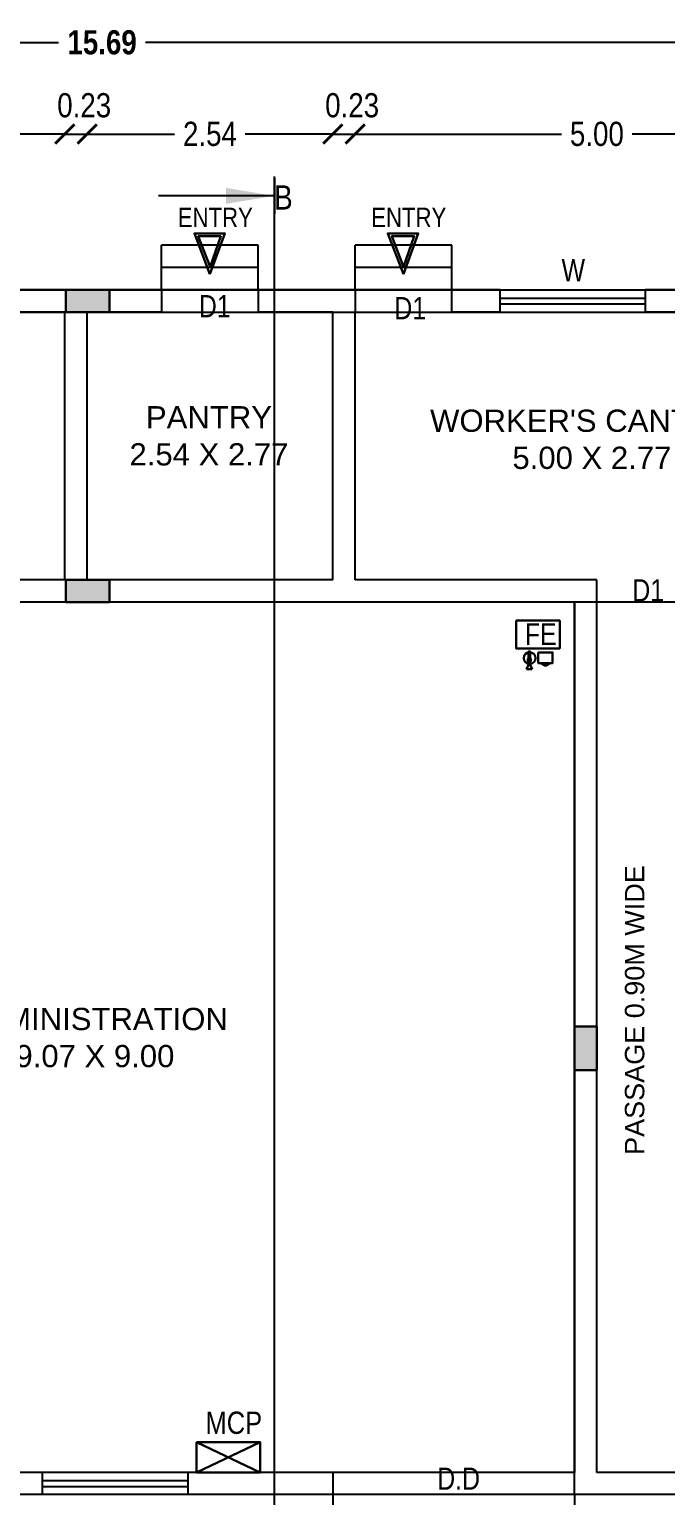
# Model space of a CAD drawing. Header units: metres. Extents: x -488 to 4759, y 38 to 2071.
# Drawn here: x 3021.27 to 3027.85, y 61.54 to 76.71 of the extents above; entities that cross this region are included whole.
import ezdxf
from ezdxf.lldxf.tags import DXFTag

# ---------------------------------------------------------------- set-up
doc = ezdxf.new("R2010")
doc.units = ezdxf.units.M
doc.header["$MEASUREMENT"] = 0
doc.linetypes.add('HIDDEN2', pattern=[0.1875, 0.125, -0.0625])
doc.layers.add('0 @ 1', color=7, linetype='Continuous')
doc.styles.add('2', font='swissc.ttf', dxfattribs={"height": 0.23})
doc.styles.add('CODE', font='swissc.ttf', dxfattribs={"height": 0.25})
doc.styles.add('sa1', font='', dxfattribs={"height": 72})
doc.styles.add('SH', font='swissc.ttf', dxfattribs={"height": 10})
doc.styles.add('SUBBU3', font='swissl.ttf', dxfattribs={"width": 0.8})
doc.styles.get('sa1').set_extended_font_data('Abadi MT Condensed Light')
tags = doc.linetypes.add('00$1$HIDDEN', pattern=[0.375, 0.25, -0.125]).pattern_tags.tags
tags[6:7] = [DXFTag(74, 4), DXFTag(75, 0), DXFTag(340, '0'), DXFTag(46, 1.0), DXFTag(50, 0.0), DXFTag(44, 0.0), DXFTag(45, 0.0)]
tags[4:5] = [DXFTag(74, 4), DXFTag(75, 0), DXFTag(340, '0'), DXFTag(46, 1.0), DXFTag(50, 0.0), DXFTag(44, 0.0), DXFTag(45, 0.0)]
doc.dimstyles.new('OUTER', dxfattribs={"dimscale": 0, "dimtxt": 0.3, "dimasz": 0.18, "dimexe": 0.18, "dimexo": 0.0625, "dimgap": 0.09, "dimtad": 0, "dimzin": 0, "dimdsep": 46, "dimtxsty": 'CODE', "dimcen": 0.09, "dimse1": 1, "dimse2": 1, "dimclrd": 8, "dimclrt": 1, "dimadec": 0, "dimazin": 0, "dimtfac": 1, "dimtofl": 0, "dimtmove": 0, "dimatfit": 3, "dimfxl": 0, "dimtolj": 1, "dimtzin": 0, "dimarcsym": 0})

# ---------------------------------------------------------------- blocks, each defined once
blk = doc.blocks.new('_ArchTick')
at = {"const_width": 0.15}
blk.add_lwpolyline([(-0.5, -0.5), (0.5, 0.5)], dxfattribs=at)
blk = doc.blocks.new('*D344')
at = {"color": 0, "lineweight": -2}
for p, q in [((3013.065, 73.784), (3013.065, 72.763)), ((3013.065, 71.014), (3013.065, 72.034))]:
    blk.add_line(p, q, dxfattribs=at)
at = {"layer": 'Defpoints', "color": 0, "lineweight": -2}
for p in [(3013.065, 73.784), (3015.325, 73.784), (3024.726, 71.014)]:
    blk.add_point(p, dxfattribs=at)
at = {"color": 0, "lineweight": -2, "xscale": 0.2, "yscale": 0.2, "zscale": 0.2}
for p, rotation in [((3013.065, 73.784), 90), ((3013.065, 71.014), 270)]:
    blk.add_blockref('_ArchTick', p, dxfattribs=dict(at, rotation=rotation))
at = {"color": 0, "lineweight": -2, "insert": (3013.065, 72.399), "char_height": 0.25, "attachment_point": 5, "rotation": 90, "style": 'CODE'}
blk.add_mtext('\\A1;2.77', dxfattribs=at)
blk = doc.blocks.new('*D340')
at = {"color": 0, "lineweight": -2}
for p, q in [((3014.411, 75.625), (3017.661, 75.625)), ((3021.641, 75.625), (3018.39, 75.625))]:
    blk.add_line(p, q, dxfattribs=at)
at = {"layer": 'Defpoints', "color": 0, "lineweight": -2}
for p in [(3021.641, 75.625), (3021.641, 73.214), (3014.411, 68.16)]:
    blk.add_point(p, dxfattribs=at)
at = {"color": 0, "lineweight": -2, "xscale": 0.2, "yscale": 0.2, "zscale": 0.2, "rotation": 180}
blk.add_blockref('_ArchTick', (3014.411, 75.625), dxfattribs=at)
at = {"color": 0, "lineweight": -2, "xscale": 0.2, "yscale": 0.2, "zscale": 0.2}
blk.add_blockref('_ArchTick', (3021.641, 75.625), dxfattribs=at)
at = {"color": 0, "lineweight": -2, "insert": (3018.026, 75.625), "char_height": 0.25, "attachment_point": 5, "style": 'CODE'}
blk.add_mtext('\\A1;7.23', dxfattribs=at)
blk = doc.blocks.new('*D339')
at = {"color": 0, "lineweight": -2}
blk.add_line((3021.641, 75.625), (3021.871, 75.625), dxfattribs=at)
at = {"layer": 'Defpoints', "color": 0, "lineweight": -2}
for p in [(3021.871, 75.625), (3021.641, 73.214), (3021.871, 73.175)]:
    blk.add_point(p, dxfattribs=at)
at = {"color": 0, "lineweight": -2, "xscale": 0.2, "yscale": 0.2, "zscale": 0.2, "rotation": 180}
blk.add_blockref('_ArchTick', (3021.641, 75.625), dxfattribs=at)
at = {"color": 0, "lineweight": -2, "xscale": 0.2, "yscale": 0.2, "zscale": 0.2}
blk.add_blockref('_ArchTick', (3021.871, 75.625), dxfattribs=at)
at = {"color": 0, "lineweight": -2, "insert": (3021.841, 75.921), "char_height": 0.25, "attachment_point": 5, "style": 'CODE'}
blk.add_mtext('\\A1;0.23', dxfattribs=at)
blk = doc.blocks.new('*D338')
at = {"color": 0, "lineweight": -2}
for p, q in [((3021.871, 75.625), (3022.776, 75.625)), ((3024.411, 75.625), (3023.505, 75.625))]:
    blk.add_line(p, q, dxfattribs=at)
at = {"layer": 'Defpoints', "color": 0, "lineweight": -2}
for p in [(3024.411, 75.625), (3021.871, 73.175), (3024.411, 73.172)]:
    blk.add_point(p, dxfattribs=at)
at = {"color": 0, "lineweight": -2, "xscale": 0.2, "yscale": 0.2, "zscale": 0.2, "rotation": 180}
blk.add_blockref('_ArchTick', (3021.871, 75.625), dxfattribs=at)
at = {"color": 0, "lineweight": -2, "xscale": 0.2, "yscale": 0.2, "zscale": 0.2}
blk.add_blockref('_ArchTick', (3024.411, 75.625), dxfattribs=at)
at = {"color": 0, "lineweight": -2, "insert": (3023.141, 75.625), "char_height": 0.25, "attachment_point": 5, "style": 'CODE'}
blk.add_mtext('\\A1;2.54', dxfattribs=at)
blk = doc.blocks.new('*D337')
at = {"color": 0, "lineweight": -2}
blk.add_line((3024.411, 75.625), (3024.641, 75.625), dxfattribs=at)
at = {"layer": 'Defpoints', "color": 0, "lineweight": -2}
for p in [(3024.641, 75.625), (3024.411, 73.172), (3024.641, 73.11)]:
    blk.add_point(p, dxfattribs=at)
at = {"color": 0, "lineweight": -2, "xscale": 0.2, "yscale": 0.2, "zscale": 0.2, "rotation": 180}
blk.add_blockref('_ArchTick', (3024.411, 75.625), dxfattribs=at)
at = {"color": 0, "lineweight": -2, "xscale": 0.2, "yscale": 0.2, "zscale": 0.2}
blk.add_blockref('_ArchTick', (3024.641, 75.625), dxfattribs=at)
at = {"color": 0, "lineweight": -2, "insert": (3024.611, 75.921), "char_height": 0.25, "attachment_point": 5, "style": 'CODE'}
blk.add_mtext('\\A1;0.23', dxfattribs=at)
blk = doc.blocks.new('*D336')
at = {"color": 0, "lineweight": -2}
for p, q in [((3024.641, 75.625), (3026.775, 75.625)), ((3029.641, 75.625), (3027.506, 75.625))]:
    blk.add_line(p, q, dxfattribs=at)
at = {"layer": 'Defpoints', "color": 0, "lineweight": -2}
for p in [(3029.641, 75.625), (3029.641, 73.293), (3024.641, 73.11)]:
    blk.add_point(p, dxfattribs=at)
at = {"color": 0, "lineweight": -2, "xscale": 0.2, "yscale": 0.2, "zscale": 0.2, "rotation": 180}
blk.add_blockref('_ArchTick', (3024.641, 75.625), dxfattribs=at)
at = {"color": 0, "lineweight": -2, "xscale": 0.2, "yscale": 0.2, "zscale": 0.2}
blk.add_blockref('_ArchTick', (3029.641, 75.625), dxfattribs=at)
at = {"color": 0, "lineweight": -2, "insert": (3027.141, 75.625), "char_height": 0.25, "attachment_point": 5, "style": 'CODE'}
blk.add_mtext('\\A1;5.00', dxfattribs=at)
blk = doc.blocks.new('*D333')
at = {"color": 0, "lineweight": -2}
for p, q in [((3014.181, 76.572), (3021.577, 76.572)), ((3029.871, 76.572), (3022.475, 76.572))]:
    blk.add_line(p, q, dxfattribs=at)
at = {"layer": 'Defpoints', "color": 0, "lineweight": -2}
for p in [(3029.871, 76.572), (3014.181, 74.014), (3029.871, 74.014)]:
    blk.add_point(p, dxfattribs=at)
at = {"color": 0, "lineweight": -2, "xscale": 0.2, "yscale": 0.2, "zscale": 0.2, "rotation": 180}
blk.add_blockref('_ArchTick', (3014.181, 76.572), dxfattribs=at)
at = {"color": 0, "lineweight": -2, "xscale": 0.2, "yscale": 0.2, "zscale": 0.2}
blk.add_blockref('_ArchTick', (3029.871, 76.572), dxfattribs=at)
at = {"color": 0, "lineweight": -2, "insert": (3022.026, 76.572), "char_height": 0.25, "attachment_point": 5, "style": 'CODE'}
blk.add_mtext('\\A1;{\\fSwis721 Cn BT|b1|i0|c0|p34;15.69}', dxfattribs=at)
blk = doc.blocks.new('rghfhgh')
at = {"color": 0, "lineweight": 30}
for p, q in [((15101.258, 2367.909), (15101.258, 2367.846)), ((15101.274, 2367.909), (15101.274, 2367.846)), ((15101.258, 2367.846), (15101.236, 2367.801)), ((15101.274, 2367.846), (15101.296, 2367.801))]:
    blk.add_line(p, q, dxfattribs=at)
at = {"color": 0, "lineweight": 30, "ltscale": 0.1}
blk.add_line((15101.296, 2367.801), (15101.236, 2367.801), dxfattribs=at)
blk.add_lwpolyline([(15101.129, 2368.303), (15101.581, 2368.303), (15101.581, 2368.016), (15101.129, 2368.016)], close=True, dxfattribs=at)
at = {"color": 0, "lineweight": 30}
for points in [[(15101.281, 2367.879), (15101.252, 2367.879), (15101.252, 2367.909), (15101.281, 2367.909)], [(15101.274, 2367.909), (15101.258, 2367.909), (15101.258, 2367.985), (15101.274, 2367.985)], [(15101.359, 2367.974), (15101.507, 2367.974), (15101.507, 2367.864), (15101.359, 2367.864)]]:
    blk.add_lwpolyline(points, close=True, dxfattribs=at)
blk.add_circle((15101.269, 2367.915), 0.0611, dxfattribs=at)
blk.add_arc((15101.434, 2367.883), 0.0446, 204.8747, 335.1253, dxfattribs=at)
at = {"color": 0, "lineweight": 30, "style": 'SH'}
blk.add_text('FE', height=0.2239, dxfattribs=at).set_placement((15101.221, 2368.05))

msp = doc.modelspace()

# ---------------------------------------------------------------- hatches: boundary and pattern name
at = {"lineweight": 30}
h = msp.add_hatch(color=256, dxfattribs=at)
h.dxf.hatch_style = 1
h.paths.add_polyline_path([(3022.10164, 74.01386), (3021.65164, 74.01386), (3021.65172, 73.78386), (3022.10172, 73.78386)])
h = msp.add_hatch(color=256, dxfattribs=at)
h.dxf.hatch_style = 1
h.paths.add_polyline_path([(3022.10164, 71.01386), (3021.65164, 71.01386), (3021.65172, 70.78386), (3022.10172, 70.78386)])
h = msp.add_hatch(color=256, dxfattribs=at)
h.dxf.hatch_style = 1
h.paths.add_polyline_path([(3027.14063, 65.94394), (3027.14063, 66.39394), (3026.91063, 66.39386), (3026.91063, 65.94386)])

# ---------------------------------------------------------------- linework, layer by layer
at = {"linetype": '00$1$HIDDEN', "lineweight": -2, "ltscale": 2}
msp.add_line((3023.807, 60.88544), (3023.807, 75.18674), dxfattribs=at)
at = {"lineweight": 30}
msp.add_line((3023.807, 75.17203), (3023.807, 74.79889), dxfattribs=at)
for p, q in [((3023.64063, 74.47386), (3022.64063, 74.47386)), ((3025.64063, 74.47386), (3024.64063, 74.47386)), ((3023.64063, 74.24386), (3022.64063, 74.24386)), ((3025.64063, 74.24386), (3024.64063, 74.24386)), ((3022.64063, 74.01386), (3021.13713, 74.01386)), ((3022.64063, 74.01386), (3022.64063, 73.78386)), ((3023.64063, 74.01386), (3022.64063, 74.01386)), ((3024.64063, 74.01386), (3023.64063, 74.01386)), ((3023.64063, 74.01386), (3023.64063, 73.78386)), ((3024.64063, 74.01386), (3024.64063, 73.78386)), ((3025.64063, 74.01386), (3024.64063, 74.01386)), ((3026.14063, 74.01386), (3025.64063, 74.01386)), ((3025.64063, 73.78386), (3025.64063, 74.01386)), ((3026.14063, 73.78386), (3026.14063, 74.01386)), ((3028.14063, 74.01386), (3027.64063, 74.01386)), ((3027.64063, 74.01386), (3027.64063, 73.78386)), ((3026.14063, 73.92886), (3027.64063, 73.92886)), ((3026.14063, 73.86886), (3027.64063, 73.86886)), ((3022.64063, 73.78386), (3021.13713, 73.78386)), ((3021.64063, 71.01386), (3021.64063, 73.78386)), ((3021.87063, 71.01386), (3021.87063, 73.78386)), ((3024.41063, 73.78386), (3023.64063, 73.78386)), ((3024.41063, 71.01386), (3024.41063, 73.78386)), ((3024.64063, 71.01386), (3024.64063, 73.78386)), ((3026.14063, 73.78386), (3025.64063, 73.78386)), ((3028.14063, 73.78386), (3027.64063, 73.78386)), ((3024.41063, 71.01386), (3015.14063, 71.01386)), ((3027.14063, 71.01386), (3024.64063, 71.01386)), ((3027.14063, 61.78386), (3027.14063, 71.01386)), ((3026.91063, 70.78386), (3017.84063, 70.78386)), ((3026.91063, 61.55386), (3026.91063, 70.78386)), ((3021.41063, 61.78386), (3019.91063, 61.78386)), ((3021.41063, 61.55386), (3021.41063, 61.78386)), ((3024.41063, 61.78386), (3022.91063, 61.78386)), ((3022.91063, 61.78386), (3022.91063, 61.55386)), ((3024.41063, 61.78386), (3024.41063, 61.55386)), ((3029.87063, 61.78386), (3027.14063, 61.78386)), ((3021.41063, 61.69886), (3022.91063, 61.69886)), ((3021.41063, 61.63886), (3022.91063, 61.63886)), ((3021.41063, 61.55386), (3019.91063, 61.55386)), ((3024.41063, 61.55386), (3022.91063, 61.55386)), ((3029.87063, 61.55386), (3026.91063, 61.55386))]:
    msp.add_line(p, q)
at = {"lineweight": -2}
for p, q in [((3022.64063, 74.01386), (3022.64063, 74.47386)), ((3023.64063, 74.01386), (3023.64063, 74.47386)), ((3024.64063, 74.01386), (3024.64063, 74.47386)), ((3025.64063, 74.01386), (3025.64063, 74.47386)), ((3026.91063, 61.55386), (3024.41063, 61.55386)), ((3024.41063, 61.55386), (3024.41063, 61.09386)), ((3026.91063, 61.55386), (3026.91063, 61.09386))]:
    msp.add_line(p, q, dxfattribs=at)
at = {"lineweight": 13}
for p, q in [((3026.14063, 74.01386), (3027.64063, 74.01386)), ((3026.14063, 73.78386), (3027.64063, 73.78386)), ((3021.41063, 61.78386), (3022.91063, 61.78386)), ((3021.41063, 61.55386), (3022.91063, 61.55386))]:
    msp.add_line(p, q, dxfattribs=at)
at = {"lineweight": 30, "ltscale": 0.25}
for p, q in [((3023.66063, 61.78386), (3023.00149, 62.0956)), ((3023.66063, 62.0956), (3023.00149, 61.78386))]:
    msp.add_line(p, q, dxfattribs=at)
at = {"lineweight": 30}
for points in [[(3023.14063, 74.17631), (3023.14063, 74.17631), (3023.29484, 74.59694), (3022.9795, 74.59694)], [(3023.14332, 74.25127), (3023.25251, 74.56694), (3023.01946, 74.56694)], [(3025.14063, 74.17631), (3025.14063, 74.17631), (3025.29484, 74.59694), (3024.9795, 74.59694)], [(3025.14332, 74.25127), (3025.25251, 74.56694), (3025.01946, 74.56694)], [(3022.10164, 74.01386), (3022.10172, 73.78386), (3021.65172, 73.78386), (3021.65164, 74.01386)], [(3022.10164, 71.01386), (3022.10172, 70.78386), (3021.65172, 70.78386), (3021.65164, 71.01386)], [(3027.14063, 65.94394), (3026.91063, 65.94386), (3026.91063, 66.39386), (3027.14063, 66.39394)]]:
    msp.add_lwpolyline(points, close=True, dxfattribs=at)
for points in [[(3014.18063, 74.01386), (3029.87063, 74.01386), (3029.87063, 61.55386), (3014.18063, 61.55386)], [(3014.18063, 74.01386), (3029.87063, 74.01386), (3029.87063, 61.55386), (3014.18063, 61.55386)], [(3014.99063, 73.78386), (3029.64063, 73.78386), (3029.64063, 70.78386), (3026.91063, 70.78386), (3026.91063, 61.78386), (3014.41063, 61.78386), (3014.41063, 66.18386), (3017.84063, 66.18386), (3017.84063, 70.78386), (3014.99063, 70.78386), (3014.99063, 73.78386)], [(3014.99063, 73.78386), (3029.64063, 73.78386), (3029.64063, 70.78386), (3026.91063, 70.78386), (3026.91063, 61.78386), (3014.41063, 61.78386), (3014.41063, 66.18386), (3017.84063, 66.18386), (3017.84063, 70.78386), (3014.99063, 70.78386), (3014.99063, 73.78386)]]:
    msp.add_lwpolyline(points, close=True)
at = {"lineweight": 30, "ltscale": 0.25}
msp.add_lwpolyline([(3023.00149, 62.0956), (3023.66063, 62.0956), (3023.66063, 61.78386), (3023.00149, 61.78386)], close=True, dxfattribs=at)

# ---------------------------------------------------------------- block references
at = {"lineweight": -2}
msp.add_blockref('rghfhgh', (-12074.8239, -2297.71023), dxfattribs=at)

# ---------------------------------------------------------------- texts
at = {"lineweight": -2, "style": '2'}
for p in [(3022.80807, 74.66292), (3024.80807, 74.66292)]:
    msp.add_text('ENTRY', height=0.2, dxfattribs=at).set_placement(p)
at = {"lineweight": 30, "style": '2'}
msp.add_text('MCP', height=0.23, dxfattribs=at).set_placement((3023.09492, 62.18176))
at = {"lineweight": 30, "insert": (3023.99595, 75.09384), "char_height": 0.25, "attachment_point": 3, "style": '2'}
msp.add_mtext_dynamic_manual_height_columns('B', width=0.2088831, gutter_width=1.15, heights=[0], dxfattribs=at)
at = {"char_height": 0.23, "width": 0.2619959, "attachment_point": 1, "style": 'SUBBU3'}
for s, insert in [('W', (3026.77597, 74.33174)), ('{\\C252;D1}', (3023.02603, 73.95988)), ('{\\C252;D1}', (3025.04689, 73.93932)), ('{\\C252;D1}', (3027.50692, 71.02109)), ('{\\C252;D.D}', (3025.49007, 61.8341))]:
    msp.add_mtext(s, dxfattribs=dict(at, insert=insert))
at = {"linetype": 'HIDDEN2', "lineweight": 9, "ltscale": 10, "char_height": 0.23, "attachment_point": 2, "style": 'sa1'}
for s, insert, width in [('{\\fArial|b0|i0|c0|p34;\\C252;PANTRY\\P2.54 X 2.77}', (3023.13074, 72.81059), 2.0740813), ("{\\fArial|b0|i0|c0|p34;\\C252;WORKER'S CANTEEN\\P5.00 X 2.77}", (3027.08926, 72.7749), 3.3181595), ('{\\fArial|b0|i0|c0|p34;\\C252;ADMINISTRATION \\P9.07 X 9.00}', (3021.95181, 66.58765), 3.8456677)]:
    msp.add_mtext(s, dxfattribs=dict(at, insert=insert, width=width))
at = {"linetype": 'HIDDEN2', "lineweight": 9, "ltscale": 10, "insert": (3027.43093, 66.56518), "char_height": 0.2, "width": 3.6285824, "attachment_point": 2, "rotation": 90, "style": 'sa1'}
msp.add_mtext('{\\fArial|b0|i0|c0|p34;\\C252;PASSAGE 0.90M WIDE }', dxfattribs=at)

# ---------------------------------------------------------------- dimensions: what is measured, and where the dimension line sits
at = {"layer": '0 @ 1', "lineweight": -2}
dim = msp.add_linear_dim(base=(3029.87063, 76.57185), p1=(3014.18063, 74.01386), p2=(3029.87063, 74.01394), text='{\\fSwis721 Cn BT|b1|i0|c0|p34;<>}', dimstyle='OUTER', override={"dimscale": 1, "dimtxt": 0.25, "dimasz": 0.2, "dimblk": 'ArchTick', "dimclrd": 0, "dimclrt": 0, "dimtix": 0, "dimtofl": 0, "dimtmove": 0, "dimatfit": 3, "dimfxl": 25.4}, dxfattribs=at)
dim.commit()
dim.dimension.update_dxf_attribs({"geometry": '*D333', "text_midpoint": (3022.02563, 76.57185)})
for base, p1, p2, picture, middle in [((3021.87063, 75.625), (3021.64063, 73.21405), (3021.87063, 73.1748), '*D339', (3021.84116, 75.92095)), ((3024.64063, 75.625), (3024.41063, 73.17169), (3024.64063, 73.1098), '*D337', (3024.61116, 75.92095))]:
    dim = msp.add_linear_dim(base=base, p1=p1, p2=p2, dimstyle='OUTER', override={"dimscale": 1, "dimtxt": 0.25, "dimasz": 0.2, "dimblk": 'ArchTick', "dimclrd": 0, "dimclrt": 0, "dimtix": 0, "dimtofl": 0, "dimtmove": 1, "dimatfit": 3, "dimfxl": 25.4}, dxfattribs=at)
    dim.commit()
    dim.dimension.update_dxf_attribs({"geometry": picture, "text_midpoint": middle, "dimtype": 128})
for base, p1, p2, picture, middle in [((3021.64063, 75.625), (3014.41063, 68.16027), (3021.64063, 73.21405), '*D340', (3018.02563, 75.625)), ((3024.41063, 75.625), (3021.87063, 73.1748), (3024.41063, 73.17169), '*D338', (3023.14063, 75.625)), ((3029.64063, 75.625), (3024.64063, 73.1098), (3029.64063, 73.29273), '*D336', (3027.14063, 75.625))]:
    dim = msp.add_linear_dim(base=base, p1=p1, p2=p2, dimstyle='OUTER', override={"dimscale": 1, "dimtxt": 0.25, "dimasz": 0.2, "dimblk": 'ArchTick', "dimclrd": 0, "dimclrt": 0, "dimtix": 0, "dimtofl": 0, "dimtmove": 1, "dimatfit": 3, "dimfxl": 25.4}, dxfattribs=at)
    dim.commit()
    dim.dimension.update_dxf_attribs({"geometry": picture, "text_midpoint": middle})
dim = msp.add_linear_dim(base=(3013.06453, 73.78386), p1=(3024.7261, 71.01386), p2=(3015.32483, 73.78386), angle=270, dimstyle='OUTER', override={"dimscale": 1, "dimtxt": 0.25, "dimasz": 0.2, "dimblk": 'ArchTick', "dimclrd": 0, "dimclrt": 0, "dimtix": 0, "dimtofl": 0, "dimtmove": 1, "dimatfit": 3, "dimfxl": 25.4}, dxfattribs=at)
dim.commit()
dim.dimension.update_dxf_attribs({"geometry": '*D344', "text_midpoint": (3013.06453, 72.39886)})

# ---------------------------------------------------------------- leaders
at = {"layer": '0 @ 1', "lineweight": 30}
msp.add_leader([(3023.807, 74.98546), (3022.61032, 74.98546)], dimstyle='OUTER', override={"dimscale": 1, "dimasz": 0.5, "dimgap": 0.09, "dimtad": 0, "dimclrd": 256, "dimclrt": 0, "dimfxl": 6}, dxfattribs=at)

doc.saveas('drawing.dxf')
